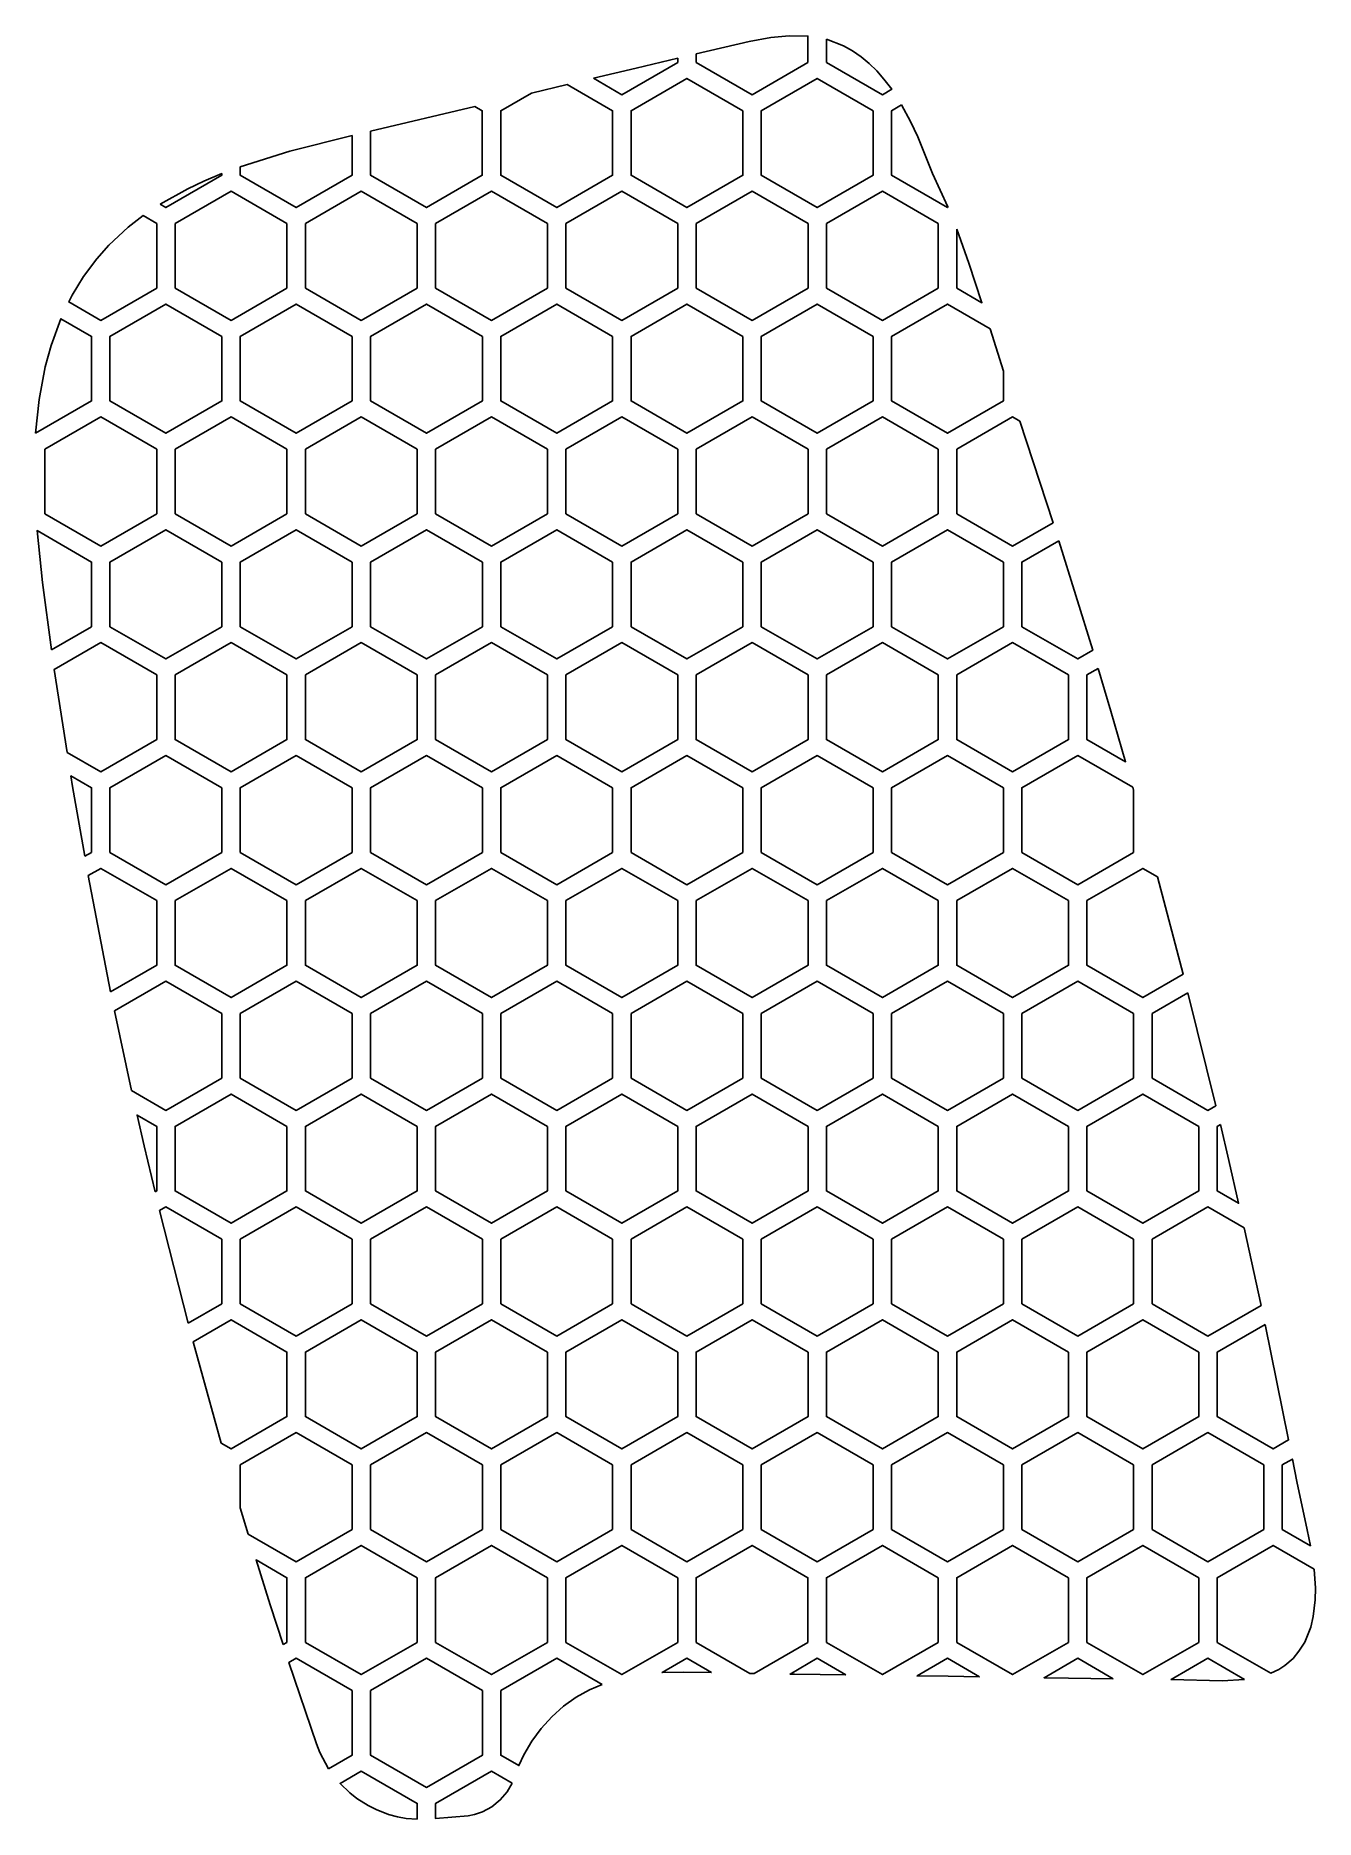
# Model space of a CAD drawing. Header units: millimetres. Extents: x 115.7 to 150.4, y -153.9 to -105.6.
import ezdxf

# ---------------------------------------------------------------- set-up
doc = ezdxf.new("R2010")
doc.units = ezdxf.units.MM

# ---------------------------------------------------------------- blocks, each defined once
blk = doc.blocks.new('HEX')
blk.add_lwpolyline([(1.516, 0.875), (0, 1.75), (-1.516, 0.875), (-1.516, -0.875), (0, -1.75), (1.516, -0.875)], close=True)

msp = doc.modelspace()

# ---------------------------------------------------------------- linework, layer by layer
for points in [[(133.617, -106.069), (135.058, -105.732), (135.639, -105.625), (136.138, -105.574), (136.648, -105.583), (136.648, -106.299), (135.133, -107.174), (133.617, -106.299), (133.617, -106.069)], [(137.148, -105.673), (137.607, -105.847), (137.857, -105.984), (138.091, -106.146), (138.31, -106.328), (138.516, -106.531), (138.708, -106.75), (138.917, -107.027), (138.664, -107.174), (137.148, -106.299), (137.148, -105.673)], [(130.832, -106.729), (131.993, -106.454), (133.117, -106.188), (133.117, -106.299), (131.601, -107.174), (130.832, -106.729)], [(129.149, -107.128), (130.123, -106.897), (131.351, -107.607), (131.351, -109.357), (129.836, -110.232), (128.32, -109.357), (128.32, -107.607), (129.149, -107.128)], [(124.789, -108.161), (127.62, -107.491), (127.82, -107.607), (127.82, -109.357), (126.305, -110.232), (124.789, -109.357), (124.789, -108.161)], [(139.187, -107.449), (139.429, -107.897), (139.626, -108.317), (140.025, -109.309), (140.44, -110.215), (140.429, -110.232), (138.914, -109.357), (138.914, -107.607), (139.187, -107.449)], [(121.258, -109.125), (122.603, -108.706), (124.289, -108.28), (124.289, -109.357), (122.774, -110.232), (121.258, -109.357), (121.258, -109.125)], [(119.085, -110.14), (119.835, -109.721), (120.275, -109.514), (120.758, -109.312), (120.758, -109.357), (119.243, -110.232), (119.085, -110.14)], [(116.702, -112.608), (117.011, -112.1), (117.371, -111.618), (117.695, -111.253), (118.223, -110.761), (118.622, -110.451), (118.993, -110.665), (118.993, -112.415), (117.477, -113.29), (116.608, -112.788), (116.702, -112.608)], [(140.679, -110.816), (141.011, -111.737), (141.363, -112.809), (140.679, -112.415), (140.679, -110.816)], [(141.584, -113.515), (141.945, -114.664), (141.945, -115.473), (140.429, -116.348), (138.914, -115.473), (138.914, -113.723), (140.429, -112.848), (141.584, -113.515)], [(115.712, -116.346), (115.806, -115.433), (115.973, -114.544), (116.129, -113.969), (116.396, -113.243), (117.227, -113.723), (117.227, -115.473), (115.712, -116.346)], [(142.394, -116.02), (143.293, -118.771), (142.195, -119.406), (140.679, -118.531), (140.679, -116.781), (142.195, -115.906), (142.394, -116.02)], [(116.142, -122.215), (115.894, -120.395), (115.75, -118.986), (117.227, -119.839), (117.227, -121.589), (116.142, -122.215)], [(143.448, -119.259), (144.367, -122.229), (143.96, -122.464), (142.445, -121.589), (142.445, -119.839), (143.448, -119.259)], [(116.563, -124.994), (116.218, -122.748), (117.477, -122.022), (118.993, -122.897), (118.993, -124.647), (117.477, -125.522), (116.563, -124.994)], [(144.515, -122.721), (144.859, -123.88), (145.256, -125.25), (144.21, -124.647), (144.21, -122.897), (144.515, -122.721)], [(145.473, -126.015), (145.476, -127.705), (143.96, -128.58), (142.445, -127.705), (142.445, -125.955), (143.96, -125.08), (145.453, -125.941), (145.473, -126.015)], [(117.042, -127.812), (116.714, -125.917), (116.667, -125.631), (117.227, -125.955), (117.227, -127.705), (117.042, -127.812)], [(117.745, -131.483), (117.137, -128.334), (117.477, -128.138), (118.993, -129.013), (118.993, -130.763), (117.745, -131.483)], [(146.124, -128.367), (146.82, -131.006), (145.726, -131.638), (144.21, -130.763), (144.21, -129.013), (145.726, -128.138), (146.124, -128.367)], [(118.314, -134.16), (117.851, -131.999), (119.243, -131.196), (120.758, -132.071), (120.758, -133.821), (119.243, -134.696), (118.314, -134.16)], [(146.949, -131.509), (147.707, -134.571), (147.491, -134.696), (145.976, -133.821), (145.976, -132.071), (146.949, -131.509)], [(118.948, -136.905), (118.653, -135.655), (118.462, -134.822), (118.993, -135.129), (118.993, -136.879), (118.948, -136.905)], [(147.828, -135.079), (148.058, -136.058), (148.323, -137.214), (147.741, -136.879), (147.741, -135.129), (147.828, -135.079)], [(119.846, -140.464), (119.07, -137.411), (119.243, -137.312), (120.758, -138.187), (120.758, -139.937), (119.846, -140.464)], [(148.472, -137.878), (148.932, -139.98), (147.491, -140.812), (145.976, -139.937), (145.976, -138.187), (147.491, -137.312), (148.472, -137.878)], [(120.745, -143.718), (119.98, -140.964), (121.008, -140.37), (122.524, -141.245), (122.524, -142.995), (121.008, -143.87), (120.745, -143.718)], [(149.041, -140.494), (149.678, -143.627), (149.257, -143.87), (147.741, -142.995), (147.741, -141.245), (149.041, -140.494)], [(121.258, -145.466), (121.258, -144.303), (122.774, -143.428), (124.289, -144.303), (124.289, -146.053), (122.774, -146.928), (121.473, -146.176), (121.258, -145.466)], [(149.897, -144.756), (150.183, -146.059), (150.27, -146.493), (149.507, -146.053), (149.507, -144.303), (149.779, -144.146), (149.897, -144.756)], [(122.419, -149.171), (122.071, -148.095), (121.689, -146.879), (122.524, -147.361), (122.524, -149.111), (122.419, -149.171)], [(135.186, -149.955), (135.076, -149.953), (133.617, -149.111), (133.617, -147.361), (135.133, -146.486), (136.648, -147.361), (136.648, -149.111), (135.186, -149.955)], [(150.366, -147.126), (150.402, -147.646), (150.398, -147.957), (150.347, -148.409), (150.278, -148.697), (150.113, -149.103), (149.958, -149.354), (149.798, -149.548), (149.575, -149.742), (149.413, -149.845), (149.193, -149.949), (147.741, -149.111), (147.741, -147.361), (149.257, -146.486), (150.366, -147.126)], [(123.654, -152.535), (123.418, -152.1), (123.324, -151.861), (122.579, -149.656), (122.774, -149.544), (124.289, -150.419), (124.289, -152.169), (123.654, -152.535)], [(131.071, -150.257), (130.728, -150.398), (130.364, -150.599), (130.021, -150.843), (129.705, -151.126), (129.419, -151.442), (129.166, -151.787), (128.95, -152.156), (128.812, -152.452), (128.32, -152.169), (128.32, -150.419), (129.836, -149.544), (131.071, -150.257)], [(134.037, -149.931), (133.27, -149.917), (132.694, -149.932), (133.367, -149.544), (134.037, -149.931)], [(137.673, -149.991), (136.279, -149.971), (136.162, -149.969), (136.898, -149.544), (137.673, -149.991)], [(141.297, -150.045), (140.451, -150.032), (139.605, -150.02), (140.429, -149.544), (141.297, -150.045)], [(144.92, -150.098), (143.105, -150.071), (143.048, -150.07), (143.96, -149.544), (144.92, -150.098)], [(148.48, -150.12), (147.872, -150.151), (146.49, -150.122), (147.491, -149.544), (148.48, -150.12)], [(126.055, -153.907), (125.76, -153.882), (125.518, -153.838), (125.281, -153.775), (124.94, -153.645), (124.723, -153.535), (124.416, -153.339), (124.225, -153.188), (123.963, -152.934), (124.539, -152.602), (126.055, -153.477), (126.055, -153.907)], [(128.632, -152.926), (128.493, -153.164), (128.305, -153.383), (128.08, -153.564), (127.826, -153.701), (127.607, -153.778), (127.435, -153.814), (126.555, -153.889), (126.555, -153.477), (128.07, -152.602), (128.632, -152.926)]]:
    msp.add_lwpolyline(points, close=True)

# ---------------------------------------------------------------- block references
for p in [(133.367, -108.482), (136.898, -108.482), (121.008, -111.54), (124.539, -111.54), (128.07, -111.54), (131.601, -111.54), (135.133, -111.54), (138.664, -111.54), (119.243, -114.598), (122.774, -114.598), (126.305, -114.598), (129.836, -114.598), (133.367, -114.598), (136.898, -114.598), (117.477, -117.656), (121.008, -117.656), (124.539, -117.656), (128.07, -117.656), (131.601, -117.656), (135.133, -117.656), (138.664, -117.656), (119.243, -120.714), (122.774, -120.714), (126.305, -120.714), (129.836, -120.714), (133.367, -120.714), (136.898, -120.714), (140.429, -120.714), (121.008, -123.772), (124.539, -123.772), (128.07, -123.772), (131.601, -123.772), (135.133, -123.772), (138.664, -123.772), (142.195, -123.772), (119.243, -126.83), (122.774, -126.83), (126.305, -126.83), (129.836, -126.83), (133.367, -126.83), (136.898, -126.83), (140.429, -126.83), (121.008, -129.888), (124.539, -129.888), (128.07, -129.888), (131.601, -129.888), (135.133, -129.888), (138.664, -129.888), (142.195, -129.888), (122.774, -132.946), (126.305, -132.946), (129.836, -132.946), (133.367, -132.946), (136.898, -132.946), (140.429, -132.946), (143.96, -132.946), (121.008, -136.004), (124.539, -136.004), (128.07, -136.004), (131.601, -136.004), (135.133, -136.004), (138.664, -136.004), (142.195, -136.004), (145.726, -136.004), (122.774, -139.062), (126.305, -139.062), (129.836, -139.062), (133.367, -139.062), (136.898, -139.062), (140.429, -139.062), (143.96, -139.062), (124.539, -142.12), (128.07, -142.12), (131.601, -142.12), (135.133, -142.12), (138.664, -142.12), (142.195, -142.12), (145.726, -142.12), (126.305, -145.178), (129.836, -145.178), (133.367, -145.178), (136.898, -145.178), (140.429, -145.178), (143.96, -145.178), (147.491, -145.178), (124.539, -148.236), (128.07, -148.236), (131.601, -148.236), (138.664, -148.236), (142.195, -148.236), (145.726, -148.236), (126.305, -151.294)]:
    msp.add_blockref('HEX', p)

doc.saveas('drawing.dxf')
